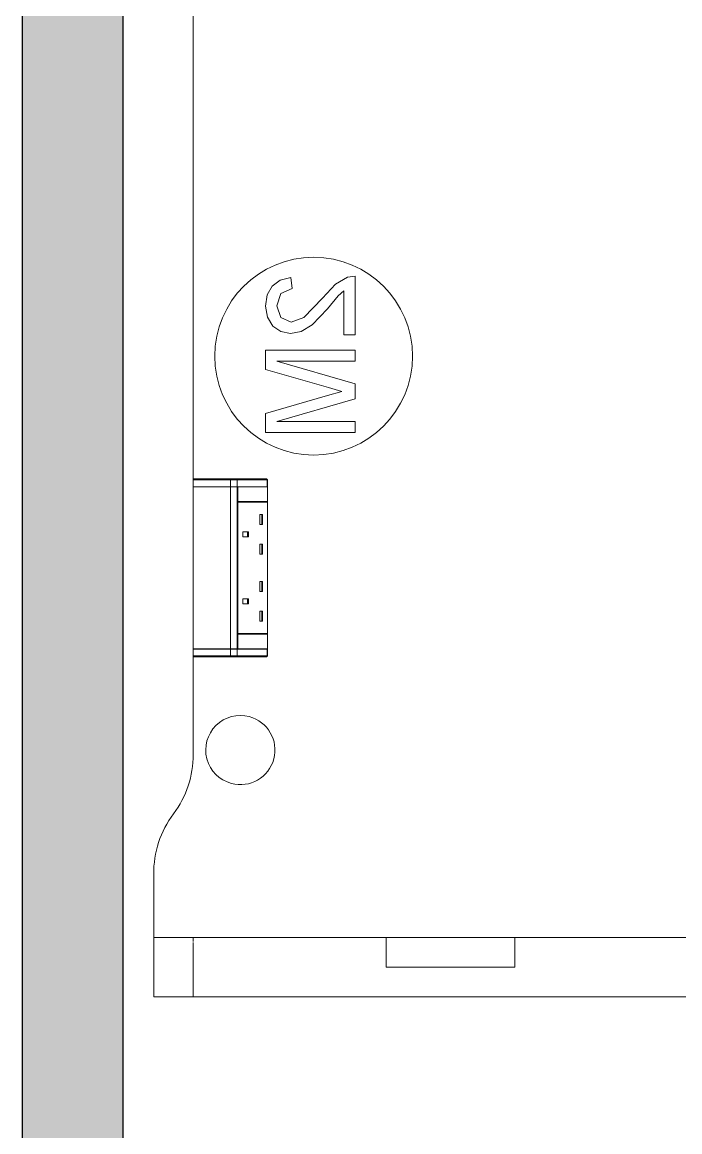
# Model space of a CAD drawing. Header units: millimetres. Extents: x 155927 to 326028, y -36033 to 97293.
# Drawn here: x 222721 to 223386, y 32475 to 33597 of the extents above; entities that cross this region are included whole.
import ezdxf

# ---------------------------------------------------------------- set-up
doc = ezdxf.new("R2010")
doc.units = ezdxf.units.MM
doc.header["$MEASUREMENT"] = 0
for name, color, linetype, lineweight in [('A-WALL-PATT', 7, 'CONTINUOUS', 9), ('I-FURN', 8, 'CONTINUOUS', 9), ('I-WALL', 7, 'CONTINUOUS', 9)]:
    doc.layers.add(name, color=color, linetype=linetype, lineweight=lineweight)

msp = doc.modelspace()

# ---------------------------------------------------------------- hatches: boundary and pattern name
at = {"layer": 'A-WALL-PATT'}
msp.add_hatch(color=256, dxfattribs=at).paths.add_polyline_path([(222822.6, 29859.6), (222822.6, 34245.6), (222720.6, 34245.6), (222720.6, 29859.6)], flags=0)

# ---------------------------------------------------------------- linework, layer by layer
at = {"layer": 'I-FURN'}
for p, q in [((222893.6, 33966.3), (222893.6, 33134)), ((222893.6, 33134), (222893.6, 33966.3)), ((222981.3, 33335.8), (222973.3, 33329.9)), ((222992.2, 33338.6), (222981.3, 33335.8)), ((222993.6, 33327.3), (222992.2, 33338.6)), ((223037.4, 33331.9), (223024.3, 33317.8)), ((223049.4, 33338.8), (223037.4, 33331.9)), ((223057.2, 33340), (223049.4, 33338.8)), ((223057.2, 33280.7), (223057.2, 33340)), ((222968.4, 33321.1), (222966.8, 33309.7)), ((222973.3, 33329.9), (222968.4, 33321.1)), ((222978.1, 33310), (222982.2, 33322.5)), ((222982.2, 33322.5), (222993.6, 33327.3)), ((223040.1, 33319.9), (223045.9, 33325)), ((223045.9, 33325), (223045.9, 33280.7)), ((222966.8, 33309.7), (222968.6, 33298.3)), ((222982.3, 33298), (222978.1, 33310)), ((223024.3, 33317.8), (223005.5, 33298.2)), ((223029.3, 33306.9), (223040.1, 33319.9)), ((222968.6, 33298.3), (222974, 33289.5)), ((222992.7, 33293.4), (222982.3, 33298)), ((223005.5, 33298.2), (222992.7, 33293.4)), ((223013.8, 33290.8), (223029.3, 33306.9)), ((222974, 33289.5), (222982.1, 33283.9)), ((223002.7, 33284.1), (223013.8, 33290.8)), ((222982.1, 33283.9), (222992, 33282.1)), ((222992, 33282.1), (223002.7, 33284.1)), ((223045.9, 33280.7), (223057.2, 33280.7)), ((223057.2, 33265.1), (222966.8, 33265.1)), ((222966.8, 33265.1), (222966.8, 33245.7)), ((223057.2, 33253.8), (223057.2, 33265.1)), ((223057.2, 33231.1), (222978.1, 33253.8)), ((222978.1, 33253.8), (223057.2, 33253.8)), ((222966.8, 33245.7), (223030.5, 33227.2)), ((223057.2, 33215.8), (223057.2, 33231.1)), ((223029.4, 33219.4), (222966.8, 33201.2)), ((223043.8, 33223.4), (223029.4, 33219.4)), ((223030.5, 33227.2), (223043.8, 33223.4)), ((222978.1, 33193.1), (223057.2, 33215.8)), ((222966.8, 33201.2), (222966.8, 33181.8)), ((223057.2, 33193.1), (222978.1, 33193.1)), ((223057.2, 33181.8), (223057.2, 33193.1)), ((222966.8, 33181.8), (223057.2, 33181.8)), ((222893.6, 33134), (222893.6, 33127)), ((222893.6, 33134), (222931.1, 33134)), ((222893.6, 33134), (222893.6, 33127)), ((222894.6, 33135), (222894.6, 33135)), ((222931.6, 33135), (222894.6, 33135)), ((222894.6, 33135), (222898.6, 33135)), ((222898.6, 33134), (222898.6, 33135)), ((222898.6, 33135), (222937.2, 33135)), ((222931.1, 33134), (222938, 33134)), ((222931.1, 33134), (222931.1, 33127)), ((222937.2, 33135), (222931.6, 33135)), ((222967.5, 33135), (222937.2, 33135)), ((222967.5, 33135), (222937.2, 33135)), ((222938, 33134), (222968.3, 33134)), ((222938, 33134), (222938, 33127)), ((222968.1, 33134.8), (222968.1, 33134.8)), ((222968.3, 33134), (222968.5, 33134)), ((222968.3, 33134), (222968.3, 33127)), ((222968.5, 33127), (222968.5, 33134)), ((222968.5, 33127), (222968.5, 33134)), ((222968.5, 33127), (222968.5, 33134)), ((222893.6, 33127), (222931.1, 33127)), ((222893.6, 33126.9), (222893.6, 32963)), ((222893.6, 32963), (222893.6, 33126.9)), ((222931.1, 33126.9), (222893.6, 33126.9)), ((222931.1, 33127), (222938, 33127)), ((222931.1, 32963), (222931.1, 33126.9)), ((222938, 33126.9), (222931.1, 33126.9)), ((222938.8, 33127), (222936.4, 33127)), ((222938, 33127), (222968.3, 33127)), ((222938, 32963), (222938, 33126.9)), ((222938, 33126.9), (222938.6, 33126.9)), ((222938.6, 33126.9), (222938.6, 33112)), ((222938.8, 33112), (222938.8, 33127)), ((222938.8, 33127), (222968.7, 33127)), ((222968.3, 33127), (222968.5, 33127)), ((222968.5, 32963), (222968.5, 33126.9)), ((222968.7, 33127), (222968.7, 33112)), ((222938.6, 33111.5), (222938.6, 32978.5)), ((222968.7, 33112), (222938.8, 33112)), ((222938.8, 32978.5), (222938.8, 33111.5)), ((222968.7, 33111.5), (222938.8, 33111.5)), ((222968.3, 33112), (222968.3, 33111.5)), ((222968.7, 33111.5), (222968.7, 32978.5)), ((222963.6, 33098.9), (222960.8, 33098.9)), ((222960.8, 33088.9), (222960.8, 33098.9)), ((222962.9, 33088.9), (222962.9, 33098.9)), ((222963.6, 33088.9), (222963.6, 33098.9)), ((222963.6, 33088.9), (222960.8, 33088.9)), ((222949.3, 33081.4), (222943.6, 33081.4)), ((222943.6, 33076.4), (222943.6, 33081.4)), ((222949.3, 33076.4), (222943.6, 33076.4)), ((222948.6, 33076.4), (222948.6, 33081.4)), ((222949.3, 33076.4), (222949.3, 33081.4)), ((222963.6, 33068.9), (222960.8, 33068.9)), ((222960.8, 33058.9), (222960.8, 33068.9)), ((222962.9, 33058.9), (222962.9, 33068.9)), ((222963.6, 33058.9), (222963.6, 33068.9)), ((222963.6, 33058.9), (222960.8, 33058.9)), ((222963.6, 33031.1), (222960.8, 33031.1)), ((222960.8, 33021.1), (222960.8, 33031.1)), ((222962.9, 33021.1), (222962.9, 33031.1)), ((222963.6, 33021.1), (222963.6, 33031.1)), ((222963.6, 33021.1), (222960.8, 33021.1)), ((222943.6, 33013.6), (222943.6, 33008.6)), ((222949.3, 33013.6), (222943.6, 33013.6)), ((222943.6, 33008.6), (222949.3, 33008.6)), ((222948.6, 33008.6), (222948.6, 33013.6)), ((222949.3, 33008.6), (222949.3, 33013.6)), ((222963.6, 33001.1), (222960.8, 33001.1)), ((222960.8, 32991.1), (222960.8, 33001.1)), ((222962.9, 32991.1), (222962.9, 33001.1)), ((222963.6, 32991.1), (222963.6, 33001.1)), ((222963.6, 32991.1), (222960.8, 32991.1)), ((222938.6, 32978), (222938.6, 32963)), ((222968.7, 32978.5), (222938.8, 32978.5)), ((222938.8, 32963), (222938.8, 32978)), ((222938.8, 32978), (222968.7, 32978)), ((222968.3, 32978.5), (222968.3, 32978)), ((222968.7, 32978), (222968.7, 32963)), ((222893.6, 32963), (222931.1, 32963)), ((222893.6, 32962.9), (222893.6, 32955.9)), ((222893.6, 32955.9), (222893.6, 32962.9)), ((222931.1, 32962.9), (222893.6, 32962.9)), ((222931.1, 32963), (222938, 32963)), ((222931.1, 32955.9), (222931.1, 32962.9)), ((222938, 32962.9), (222931.1, 32962.9)), ((222938.6, 32963), (222938, 32963)), ((222938, 32955.9), (222938, 32962.9)), ((222968.3, 32962.9), (222938, 32962.9)), ((222968.7, 32963), (222938.8, 32963)), ((222968.3, 32955.9), (222968.3, 32962.9)), ((222968.5, 32962.9), (222968.3, 32962.9)), ((222968.5, 32955.9), (222968.5, 32962.9)), ((222968.5, 32955.9), (222968.5, 32962.9)), ((222968.5, 32962.9), (222968.5, 32955.9)), ((222893.6, 32955.9), (222893.6, 32856.3)), ((222893.6, 32856.3), (222893.6, 32955.9)), ((222931.1, 32955.9), (222893.6, 32955.9)), ((222898.6, 32954.9), (222894.6, 32954.9)), ((222894.6, 32954.9), (222931.6, 32954.9)), ((222898.6, 32954.9), (222898.6, 32955.9)), ((222937.2, 32954.9), (222898.6, 32954.9)), ((222938, 32955.9), (222931.1, 32955.9)), ((222931.6, 32954.9), (222937.2, 32954.9)), ((222937.2, 32954.9), (222967.5, 32954.9)), ((222937.2, 32954.9), (222967.5, 32954.9)), ((222968.3, 32955.9), (222938, 32955.9)), ((222968.1, 32955.2), (222968.1, 32955.1)), ((222968.5, 32955.9), (222968.3, 32955.9)), ((222853.6, 32735.2), (222853.6, 32611.3)), ((222853.6, 32611.3), (222853.6, 32735.2)), ((222893.6, 32671.3), (222853.6, 32671.3)), ((222853.6, 32671.3), (223088.6, 32671.3)), ((222853.6, 32611.3), (222853.6, 32671.3)), ((222853.6, 32611.3), (222853.6, 32671.3)), ((223613.6, 32671.3), (222893.6, 32671.3)), ((222893.6, 32667.3), (222893.6, 32671.3)), ((222893.6, 32667.3), (222893.6, 32671.3)), ((223088.6, 32671.3), (223218.6, 32671.3)), ((223088.6, 32641.3), (223088.6, 32671.3)), ((223088.6, 32641.3), (223088.6, 32671.3)), ((223218.6, 32671.3), (223653.6, 32671.3)), ((223218.6, 32641.3), (223218.6, 32671.3)), ((223218.6, 32671.3), (223218.6, 32641.3)), ((222893.6, 32611.3), (222893.6, 32666.2)), ((222893.6, 32611.3), (222893.6, 32666.2)), ((223218.6, 32641.3), (223088.6, 32641.3)), ((223088.6, 32641.3), (223218.6, 32641.3)), ((223653.6, 32611.3), (222853.6, 32611.3)), ((222853.6, 32611.3), (222893.6, 32611.3)), ((222853.6, 32611.3), (223653.6, 32611.3)), ((223653.6, 32611.3), (222853.6, 32611.3)), ((222893.6, 32611.3), (223613.6, 32611.3))]:
    msp.add_line(p, q, dxfattribs=at)
at = {"layer": 'I-FURN', "flags": 128}
for points in [[(222893.6, 33134), (222893.6, 33134.1), (222893.6, 33134.1), (222893.6, 33134.1), (222893.6, 33134.2), (222893.6, 33134.2), (222893.6, 33134.3), (222893.6, 33134.3), (222893.7, 33134.3), (222893.7, 33134.4), (222893.7, 33134.4), (222893.7, 33134.5), (222893.7, 33134.5), (222893.7, 33134.5), (222893.8, 33134.6), (222893.8, 33134.6), (222893.8, 33134.6), (222893.8, 33134.7), (222893.9, 33134.7), (222893.9, 33134.7), (222893.9, 33134.7), (222893.9, 33134.8), (222894, 33134.8), (222894, 33134.8), (222894, 33134.8), (222894.1, 33134.9), (222894.1, 33134.9), (222894.1, 33134.9), (222894.2, 33134.9), (222894.2, 33134.9), (222894.2, 33135), (222894.3, 33135), (222894.3, 33135), (222894.4, 33135), (222894.4, 33135), (222894.4, 33135), (222894.5, 33135), (222894.5, 33135), (222894.6, 33135), (222894.6, 33135), (222894.6, 33135)], [(222931.6, 33135), (222928.9, 33135), (222926.2, 33135), (222923.5, 33135), (222921, 33135), (222918.6, 33135), (222916.3, 33135), (222914, 33135), (222911.9, 33135), (222909.9, 33135), (222908, 33135), (222906.2, 33135), (222904.5, 33135), (222903, 33135), (222901.6, 33135), (222900.3, 33135), (222899.1, 33135), (222898, 33135), (222897.1, 33135), (222896.3, 33135), (222895.7, 33135), (222895.2, 33135), (222894.8, 33135), (222894.6, 33135)], [(222894.6, 33135), (222894.6, 33135), (222894.6, 33135), (222894.6, 33135), (222894.7, 33135), (222894.7, 33135), (222894.7, 33135), (222894.8, 33135), (222894.8, 33135), (222894.9, 33135), (222894.9, 33135), (222895, 33135), (222895.1, 33135), (222895.1, 33135), (222895.2, 33135), (222895.3, 33135), (222895.4, 33135), (222895.5, 33135), (222895.6, 33135), (222895.7, 33135), (222895.8, 33135), (222895.9, 33135), (222896.1, 33135), (222896.2, 33135), (222896.3, 33135), (222896.4, 33135), (222896.6, 33135), (222896.7, 33135), (222896.9, 33135), (222897, 33135), (222897.2, 33135), (222897.3, 33135), (222897.5, 33135), (222897.6, 33135), (222897.8, 33135), (222897.9, 33135), (222898.1, 33135), (222898.2, 33135), (222898.4, 33135), (222898.6, 33135), (222898.6, 33135)], [(222937.2, 33135), (222937.1, 33135), (222937, 33135), (222936.9, 33135), (222936.8, 33135), (222936.7, 33135), (222936.5, 33135), (222936.4, 33135), (222936.3, 33135), (222936.2, 33135), (222936, 33135), (222935.9, 33135), (222935.7, 33135), (222935.6, 33135), (222935.5, 33135), (222935.3, 33135), (222935.2, 33135), (222935, 33135), (222934.9, 33135), (222934.7, 33135), (222934.5, 33135), (222934.4, 33135), (222934.2, 33135), (222934.1, 33135), (222933.9, 33135), (222933.7, 33135), (222933.6, 33135), (222933.4, 33135), (222933.3, 33135), (222933.1, 33135), (222932.9, 33135), (222932.8, 33135), (222932.6, 33135), (222932.5, 33135), (222932.3, 33135), (222932.2, 33135), (222932.1, 33135), (222931.9, 33135), (222931.8, 33135), (222931.6, 33135)], [(222968.3, 33134.5), (222968.3, 33134.5), (222968.4, 33134.5), (222968.4, 33134.4), (222968.4, 33134.4), (222968.4, 33134.4), (222968.4, 33134.3), (222968.4, 33134.3), (222968.4, 33134.2), (222968.4, 33134.2), (222968.4, 33134.2), (222968.5, 33134.1), (222968.5, 33134.1), (222968.5, 33134), (222968.5, 33134)], [(222894.6, 32954.9), (222894.6, 32954.9), (222894.5, 32954.9), (222894.5, 32954.9), (222894.4, 32954.9), (222894.4, 32954.9), (222894.4, 32954.9), (222894.3, 32954.9), (222894.3, 32955), (222894.3, 32955), (222894.2, 32955), (222894.2, 32955), (222894.1, 32955), (222894.1, 32955), (222894.1, 32955.1), (222894, 32955.1), (222894, 32955.1), (222894, 32955.1), (222893.9, 32955.2), (222893.9, 32955.2), (222893.9, 32955.2), (222893.9, 32955.2), (222893.8, 32955.3), (222893.8, 32955.3), (222893.8, 32955.3), (222893.8, 32955.4), (222893.7, 32955.4), (222893.7, 32955.4), (222893.7, 32955.5), (222893.7, 32955.5), (222893.7, 32955.5), (222893.7, 32955.6), (222893.7, 32955.6), (222893.6, 32955.7), (222893.6, 32955.7), (222893.6, 32955.7), (222893.6, 32955.8), (222893.6, 32955.8), (222893.6, 32955.9), (222893.6, 32955.9), (222893.6, 32955.9)], [(222898.6, 32954.9), (222898.4, 32954.9), (222898.3, 32954.9), (222898.1, 32954.9), (222898, 32954.9), (222897.8, 32954.9), (222897.7, 32954.9), (222897.5, 32954.9), (222897.4, 32954.9), (222897.2, 32954.9), (222897.1, 32954.9), (222896.9, 32954.9), (222896.8, 32954.9), (222896.6, 32954.9), (222896.5, 32954.9), (222896.4, 32954.9), (222896.2, 32954.9), (222896.1, 32954.9), (222896, 32954.9), (222895.9, 32954.9), (222895.7, 32954.9), (222895.6, 32954.9), (222895.5, 32954.9), (222895.4, 32954.9), (222895.3, 32954.9), (222895.2, 32954.9), (222895.2, 32954.9), (222895.1, 32954.9), (222895, 32954.9), (222894.9, 32954.9), (222894.9, 32954.9), (222894.8, 32954.9), (222894.8, 32954.9), (222894.7, 32954.9), (222894.7, 32954.9), (222894.7, 32954.9), (222894.6, 32954.9), (222894.6, 32954.9), (222894.6, 32954.9), (222894.6, 32954.9)], [(222894.6, 32954.9), (222894.6, 32954.9), (222894.6, 32954.9)], [(222894.6, 32954.9), (222894.9, 32954.9), (222895.3, 32954.9), (222895.9, 32954.9), (222896.5, 32954.9), (222897.4, 32954.9), (222898.3, 32954.9), (222899.4, 32954.9), (222900.6, 32954.9), (222901.9, 32954.9), (222903.4, 32954.9), (222905, 32954.9), (222906.7, 32954.9), (222908.5, 32954.9), (222910.4, 32954.9), (222912.5, 32954.9), (222914.6, 32954.9), (222916.9, 32954.9), (222919.2, 32954.9), (222921.7, 32954.9), (222924.2, 32954.9), (222926.9, 32954.9), (222929.6, 32954.9), (222931.6, 32954.9)], [(222931.6, 32954.9), (222931.8, 32954.9), (222931.9, 32954.9), (222932.1, 32954.9), (222932.2, 32954.9), (222932.3, 32954.9), (222932.5, 32954.9), (222932.6, 32954.9), (222932.8, 32954.9), (222932.9, 32954.9), (222933.1, 32954.9), (222933.3, 32954.9), (222933.4, 32954.9), (222933.6, 32954.9), (222933.7, 32954.9), (222933.9, 32954.9), (222934.1, 32954.9), (222934.2, 32954.9), (222934.4, 32954.9), (222934.5, 32954.9), (222934.7, 32954.9), (222934.9, 32954.9), (222935, 32954.9), (222935.2, 32954.9), (222935.3, 32954.9), (222935.5, 32954.9), (222935.6, 32954.9), (222935.7, 32954.9), (222935.9, 32954.9), (222936, 32954.9), (222936.2, 32954.9), (222936.3, 32954.9), (222936.4, 32954.9), (222936.5, 32954.9), (222936.7, 32954.9), (222936.8, 32954.9), (222936.9, 32954.9), (222937, 32954.9), (222937.1, 32954.9), (222937.2, 32954.9)], [(222968.5, 32955.9), (222968.5, 32955.9), (222968.5, 32955.8), (222968.4, 32955.8), (222968.4, 32955.7), (222968.4, 32955.7), (222968.4, 32955.7), (222968.4, 32955.6), (222968.4, 32955.6), (222968.4, 32955.6), (222968.4, 32955.5), (222968.4, 32955.5), (222968.3, 32955.4), (222968.3, 32955.4)]]:
    msp.add_lwpolyline(points, dxfattribs=at)
at = {"layer": 'I-FURN'}
for centre, radius, start, end in [((223015.3, 33259), 100, 90, 270), ((223015.3, 33259), 100, 270, 90), ((222941.2, 32860.8), 35, 75, 194.7004), ((222941.2, 32860.8), 35, 255, 75), ((222793.6, 32856.3), 100, 323.1301, 0), ((222793.6, 32856.3), 100, 323.1301, 0), ((222941.2, 32860.8), 35, 195, 255), ((222953.6, 32736.3), 100, 143.1301, 180.6256), ((222953.6, 32736.3), 100, 143.1301, 180.6256)]:
    msp.add_arc(centre, radius, start, end, dxfattribs=at)
for centre, major_axis, ratio, start_param, end_param in [((222894.6, 33134), (0, 1), 0.998113, 0, 1.570796), ((222931.6, 33134), (0, 1), 0.56467, 0, 1.570796), ((222937.2, 33134), (0, 1), 0.819152, 4.712389, 6.283185), ((222967.5, 33134), (0, 1), 0.819152, 4.712389, 6.283185), ((222894.6, 32955.9), (0, 1), 0.998113, 1.570796, 3.141593), ((222931.6, 32955.9), (0, 1), 0.56467, 1.570796, 3.141593), ((222937.2, 32955.9), (0, 1), 0.819152, 3.141593, 4.712389), ((222967.5, 32955.9), (0, -1), 0.819152, 0, 1.570796)]:
    msp.add_ellipse(centre, major_axis=major_axis, ratio=ratio, start_param=start_param, end_param=end_param, dxfattribs=at)
at = {"layer": 'I-WALL', "lineweight": 30}
for p, q in [((222720.6, 34245.6), (222720.6, 29859.6)), ((222822.6, 29859.6), (222822.6, 34245.6))]:
    msp.add_line(p, q, dxfattribs=at)

doc.saveas('drawing.dxf')
